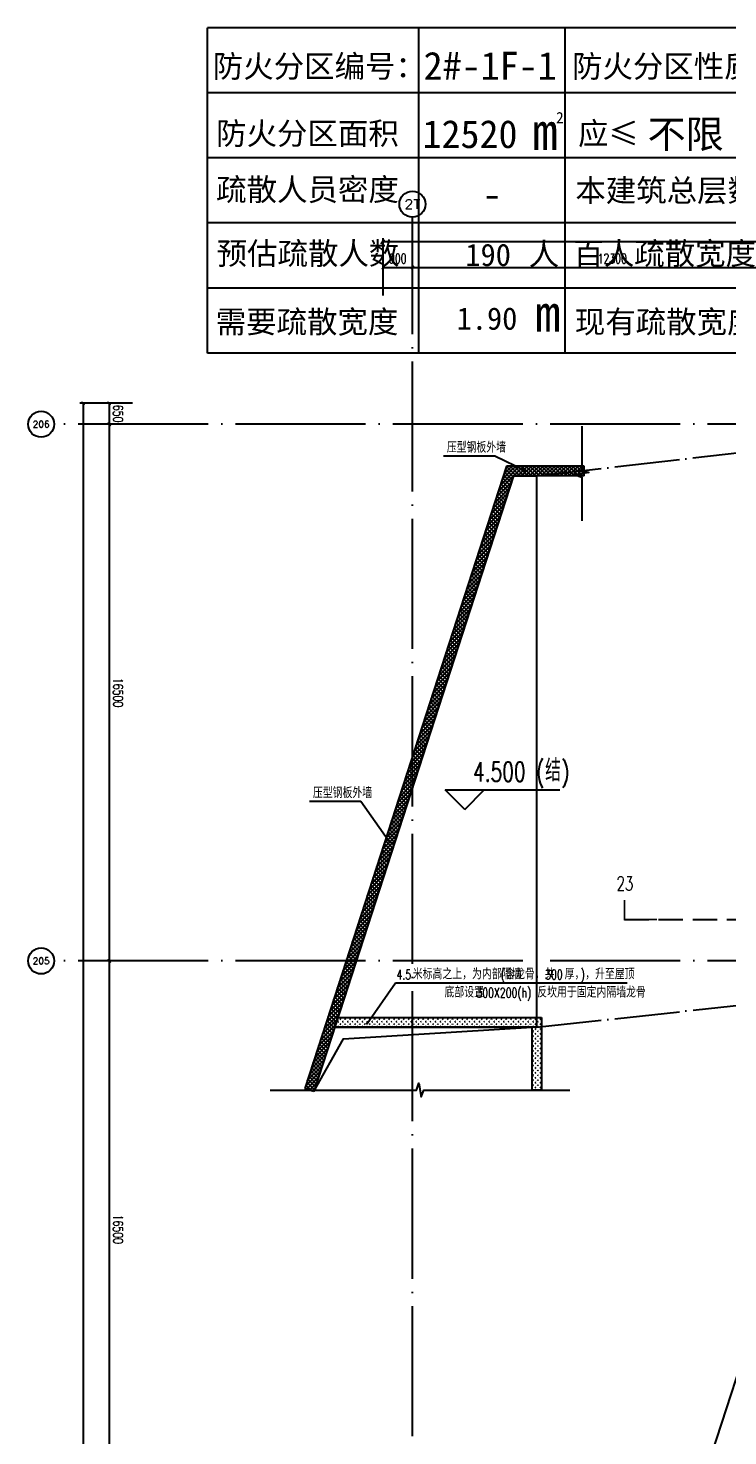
# Model space of a CAD drawing. Extents: x -821772 to -21949, y 506164 to 1049594.
# Drawn here: x -296975 to -275449, y 691471 to 734747 of the extents above; entities that cross this region are included whole.
import ezdxf
from ezdxf.enums import TextEntityAlignment as Align
from ezdxf.xclip import XClip

# ---------------------------------------------------------------- set-up
doc = ezdxf.new("R2010")
doc.units = 0
doc.header["$LTSCALE"] = 1000
doc.header["$MEASUREMENT"] = 0
doc.header["$XCLIPFRAME"] = 2
doc.linetypes.add('10平面20250807_t3$0$DASH', pattern=[0.35, 0.25, -0.1])
doc.linetypes.add('10平面20250807_t3$0$DOTE', pattern=[2.42, 2, -0.2, 0.02, -0.2])
doc.layers.get('Defpoints').update_dxf_attribs({"color": 210})
for name, color, linetype in [('10平面20250807_t3$0$A-AXIS-D', 8, 'Continuous'), ('10平面20250807_t3$0$A-AXIS-DOTE', 8, '10平面20250807_t3$0$DOTE'), ('10平面20250807_t3$0$A-AXIS-DP', 8, 'Continuous'), ('10平面20250807_t3$0$A-HATCH-2', 8, 'Continuous'), ('10平面20250807_t3$0$A-SFCE', 8, 'Continuous'), ('10平面20250807_t3$0$A1$0$ICONS', 3, 'Continuous'), ('10平面20250807_t3$0$AS-WALL', 8, 'Continuous'), ('10平面20250807_t3$0$DIM_SYMB', 8, 'Continuous'), ('10平面20250807_t3$0$PUB_HATCH', 8, 'Continuous'), ('10平面20250807_t3$0$PUB_TEXT', 8, 'Continuous'), ('10平面20250807_t3$0$建-标高', 8, 'Continuous'), ('SPACE', 7, 'Continuous')]:
    doc.layers.add(name, color=color, linetype=linetype)
doc.styles.add('10平面20250807_t3$0$_TCH_AXIS', font='COMPLEX', dxfattribs={"bigfont": 'GBCBIG'})
doc.styles.add('10平面20250807_t3$0$_TCH_DIM', font='SIMPLEX', dxfattribs={"bigfont": 'GBCBIG'})
doc.styles.add('10平面20250807_t3$0$_TCH_DIM_T3', font='SIMPLEX', dxfattribs={"width": 0.705882, "bigfont": 'GBCBIG'})
doc.styles.add('10平面20250807_t3$0$_TCH_LABEL', font='COMPLEX', dxfattribs={"bigfont": 'GBCBIG'})
doc.styles.add('10平面20250807_t3$0$A-STANDARD', font='SIMPLEX', dxfattribs={"bigfont": 'GBCBIG'})
doc.styles.add('分区$0$黑体', font='')
doc.styles.get('分区$0$黑体').set_extended_font_data('SimHei')
doc.dimstyles.new('10平面20250807_t3$0$_TCH_ARCH&&100', dxfattribs={"dimtxt": 297.5, "dimasz": 100, "dimexe": 100, "dimexo": 100, "dimgap": 126.25, "dimtad": 1, "dimdec": 0, "dimzin": 0, "dimdsep": 46, "dimtxsty": '10平面20250807_t3$0$_TCH_DIM_T3', "dimblk": '10平面20250807_t3$0$_ArchTick', "dimcen": 0.09, "dimclrt": 7, "dimazin": 2, "dimtfac": 1, "dimtdec": 0, "dimtix": 1, "dimtmove": 2, "dimatfit": 3, "dimfxl": 0, "dimtolj": 1, "dimtzin": 0, "dimarcsym": 0})
doc.dimstyles.new('10平面20250807_t3$0$_TCH_ARCH&&80', dxfattribs={"dimtxt": 238, "dimasz": 80, "dimexe": 80, "dimexo": 80, "dimgap": 101, "dimtad": 1, "dimdec": 0, "dimzin": 0, "dimdsep": 46, "dimtxsty": '10平面20250807_t3$0$_TCH_DIM_T3', "dimblk": '10平面20250807_t3$0$_ArchTick', "dimcen": 0.09, "dimclrt": 7, "dimazin": 2, "dimtfac": 1, "dimtdec": 0, "dimtix": 1, "dimtmove": 2, "dimatfit": 3, "dimfxl": 0, "dimtolj": 1, "dimtzin": 0, "dimarcsym": 0})
pattern_1 = [(45, (60, 0), (-60.000061, 60.000061), []), (135, (60, 0), (-60.000061, -60.000061), [])]
pattern_2 = [(45, (25.49, 21.51), (-75.000002, 75.000002), [24, -82.06602]), (135, (192.46, 21.51), (-75.000002, -75.000002), [24, -82.06602])]

# ---------------------------------------------------------------- blocks, each defined once
blk = doc.blocks.new('121342115423wertwert')
for p, q in [((2764085, 1921579), (2764085, 1931579)), ((2770585, 1921579), (2770585, 1931579)), ((2775085, 1921579), (2775085, 1931579)), ((2781585, 1931579), (2781585, 1921579)), ((2785585, 1931579), (2785585, 1921579))]:
    blk.add_line(p, q)
for points in [[(2785585, 1931579), (2764085, 1931579)], [(2785585, 1929579), (2764085, 1929579)], [(2785585, 1927579), (2764085, 1927579)], [(2785585, 1925579), (2764085, 1925579)], [(2785585, 1923579), (2764085, 1923579)], [(2785585, 1921579), (2764085, 1921579)]]:
    blk.add_lwpolyline(points)
at = {"style": '分区$0$黑体'}
for s, height, p in [('防火分区说明：', 686.6, (2764153, 1931970)), ('防火分区编号：', 686.6, (2764248, 1930053)), ('防火分区性质：', 686.6, (2775298, 1930053)), ('2', 344, (2774808, 1928647)), ('2', 344, (2781186, 1928647)), ('防火分区面积', 686.6, (2764350, 1927988)), ('m', 1144, (2774075, 1927827)), ('应≤', 686.6, (2775484, 1927988)), ('m', 1144, (2780452, 1927827)), ('疏散人员密度', 686.6, (2764350, 1926264)), ('本建筑总层数', 686.6, (2775400, 1926234)), ('层', 687, (2784454, 1926176)), ('预估疏散人数', 686.6, (2764366, 1924299)), ('人', 687, (2773967, 1924284)), ('百人疏散宽度', 686.6, (2775339, 1924299)), ('m', 1144, (2784513, 1924241)), ('需要疏散宽度', 686.6, (2764336, 1922197)), ('m', 1144, (2774164, 1922234)), ('现有疏散宽度', 686.6, (2775384, 1922197)), ('m', 1144, (2784513, 1922149))]:
    blk.add_text(s, height=height, dxfattribs=at).set_placement(p)
at = {"layer": 'SPACE', "color": 4, "style": '分区$0$黑体'}
blk.add_text('1.0', height=686.6, dxfattribs=at).set_placement((2782528, 1924165))
blk = doc.blocks.new('10平面20250807_t3$0$_ArchTick')
at = {"color": 0, "linetype": 'ByBlock', "const_width": 0.4}
blk.add_lwpolyline([(-0.5, -0.5), (0.5, 0.5)], dxfattribs=at)
blk = doc.blocks.new('*D9873')
at = {"layer": '10平面20250807_t3$0$A-AXIS-D', "color": 0, "lineweight": -2}
for p, q in [((-73024, -98750), (-73846, -98750)), ((-73746, -98750), (-73746, -115250)), ((-73024, -115250), (-73846, -115250))]:
    blk.add_line(p, q, dxfattribs=at)
at = {"layer": 'Defpoints', "color": 0}
for p in [(-72924, -98750), (-73746, -115250), (-72924, -115250)]:
    blk.add_point(p, dxfattribs=at)
at = {"layer": '10平面20250807_t3$0$A-AXIS-D', "color": 0, "lineweight": -2, "xscale": 100, "yscale": 100, "zscale": 100}
for p, rotation in [((-73746, -98750), 90), ((-73746, -115250), 270)]:
    blk.add_blockref('10平面20250807_t3$0$_ArchTick', p, dxfattribs=dict(at, rotation=rotation))
at = {"layer": '10平面20250807_t3$0$A-AXIS-D', "color": 7, "insert": (-73471, -107000), "char_height": 297.5, "attachment_point": 5, "rotation": 270, "style": '10平面20250807_t3$0$_TCH_DIM_T3'}
blk.add_mtext('\\A1;16500', dxfattribs=at)
blk = doc.blocks.new('*D9874')
at = {"layer": '10平面20250807_t3$0$A-AXIS-D', "color": 0, "lineweight": -2}
for p, q in [((-73024, -82250), (-73846, -82250)), ((-73746, -82250), (-73746, -98750)), ((-73024, -98750), (-73846, -98750))]:
    blk.add_line(p, q, dxfattribs=at)
at = {"layer": 'Defpoints', "color": 0}
for p in [(-72924, -82250), (-73746, -98750), (-72924, -98750)]:
    blk.add_point(p, dxfattribs=at)
at = {"layer": '10平面20250807_t3$0$A-AXIS-D', "color": 0, "lineweight": -2, "xscale": 100, "yscale": 100, "zscale": 100}
for p, rotation in [((-73746, -82250), 90), ((-73746, -98750), 270)]:
    blk.add_blockref('10平面20250807_t3$0$_ArchTick', p, dxfattribs=dict(at, rotation=rotation))
at = {"layer": '10平面20250807_t3$0$A-AXIS-D', "color": 7, "insert": (-73471, -90500), "char_height": 297.5, "attachment_point": 5, "rotation": 270, "style": '10平面20250807_t3$0$_TCH_DIM_T3'}
blk.add_mtext('\\A1;16500', dxfattribs=at)
blk = doc.blocks.new('*D9875')
at = {"layer": '10平面20250807_t3$0$A-AXIS-D', "color": 0, "lineweight": -2}
for p, q in [((-73024, -81600), (-73846, -81600)), ((-73746, -81600), (-73746, -82250)), ((-73024, -82250), (-73846, -82250))]:
    blk.add_line(p, q, dxfattribs=at)
at = {"layer": 'Defpoints', "color": 0}
for p in [(-72924, -81600), (-73746, -82250), (-72924, -82250)]:
    blk.add_point(p, dxfattribs=at)
at = {"layer": '10平面20250807_t3$0$A-AXIS-D', "color": 0, "lineweight": -2, "xscale": 100, "yscale": 100, "zscale": 100}
for p, rotation in [((-73746, -81600), 90), ((-73746, -82250), 270)]:
    blk.add_blockref('10平面20250807_t3$0$_ArchTick', p, dxfattribs=dict(at, rotation=rotation))
at = {"layer": '10平面20250807_t3$0$A-AXIS-D', "color": 7, "insert": (-73471, -81925), "char_height": 297.5, "attachment_point": 5, "rotation": 270, "style": '10平面20250807_t3$0$_TCH_DIM_T3'}
blk.add_mtext('\\A1;650', dxfattribs=at)
blk = doc.blocks.new('*D10026')
at = {"layer": '10平面20250807_t3$0$A-AXIS-D', "color": 0, "lineweight": -2}
for p, q in [((-65318, -78290), (-65318, -77330)), ((-65318, -77430), (-64418, -77430)), ((-64418, -78290), (-64418, -77330))]:
    blk.add_line(p, q, dxfattribs=at)
at = {"layer": 'Defpoints', "color": 0}
for p in [(-64418, -77430), (-65318, -78390), (-64418, -78390)]:
    blk.add_point(p, dxfattribs=at)
at = {"layer": '10平面20250807_t3$0$A-AXIS-D', "color": 0, "lineweight": -2, "xscale": 100, "yscale": 100, "zscale": 100, "rotation": 180}
blk.add_blockref('10平面20250807_t3$0$_ArchTick', (-65318, -77430), dxfattribs=at)
at = {"layer": '10平面20250807_t3$0$A-AXIS-D', "color": 0, "lineweight": -2, "xscale": 100, "yscale": 100, "zscale": 100}
blk.add_blockref('10平面20250807_t3$0$_ArchTick', (-64418, -77430), dxfattribs=at)
at = {"layer": '10平面20250807_t3$0$A-AXIS-D', "color": 7, "insert": (-64868, -77155), "char_height": 297.5, "attachment_point": 5, "style": '10平面20250807_t3$0$_TCH_DIM_T3'}
blk.add_mtext('\\A1;900', dxfattribs=at)
blk = doc.blocks.new('*D10027')
at = {"layer": '10平面20250807_t3$0$A-AXIS-D', "color": 0, "lineweight": -2}
for p, q in [((-64418, -78290), (-64418, -77330)), ((-64418, -77430), (-52118, -77430)), ((-52118, -78290), (-52118, -77330))]:
    blk.add_line(p, q, dxfattribs=at)
at = {"layer": 'Defpoints', "color": 0}
for p in [(-52118, -77430), (-64418, -78390), (-52118, -78390)]:
    blk.add_point(p, dxfattribs=at)
at = {"layer": '10平面20250807_t3$0$A-AXIS-D', "color": 0, "lineweight": -2, "xscale": 100, "yscale": 100, "zscale": 100, "rotation": 180}
blk.add_blockref('10平面20250807_t3$0$_ArchTick', (-64418, -77430), dxfattribs=at)
at = {"layer": '10平面20250807_t3$0$A-AXIS-D', "color": 0, "lineweight": -2, "xscale": 100, "yscale": 100, "zscale": 100}
blk.add_blockref('10平面20250807_t3$0$_ArchTick', (-52118, -77430), dxfattribs=at)
at = {"layer": '10平面20250807_t3$0$A-AXIS-D', "color": 7, "insert": (-58268, -77155), "char_height": 297.5, "attachment_point": 5, "style": '10平面20250807_t3$0$_TCH_DIM_T3'}
blk.add_mtext('\\A1;12300', dxfattribs=at)
blk = doc.blocks.new('*D10045')
at = {"layer": '10平面20250807_t3$0$A-AXIS-D', "color": 0, "lineweight": -2}
for p, q in [((-65318, -78190), (-65318, -76530)), ((92682, -78190), (92682, -76530)), ((-65318, -76630), (92682, -76630))]:
    blk.add_line(p, q, dxfattribs=at)
at = {"layer": 'Defpoints', "color": 0}
for p in [(92682, -76630), (-65318, -78290), (92682, -78290)]:
    blk.add_point(p, dxfattribs=at)
at = {"layer": '10平面20250807_t3$0$A-AXIS-D', "color": 0, "lineweight": -2, "xscale": 100, "yscale": 100, "zscale": 100, "rotation": 180}
blk.add_blockref('10平面20250807_t3$0$_ArchTick', (-65318, -76630), dxfattribs=at)
at = {"layer": '10平面20250807_t3$0$A-AXIS-D', "color": 0, "lineweight": -2, "xscale": 100, "yscale": 100, "zscale": 100}
blk.add_blockref('10平面20250807_t3$0$_ArchTick', (92682, -76630), dxfattribs=at)
at = {"layer": '10平面20250807_t3$0$A-AXIS-D', "color": 7, "insert": (13682, -76355), "char_height": 297.5, "attachment_point": 5, "style": '10平面20250807_t3$0$_TCH_DIM_T3'}
blk.add_mtext('\\A1;158000', dxfattribs=at)
blk = doc.blocks.new('*D10048')
at = {"layer": '10平面20250807_t3$0$A-AXIS-D', "color": 0, "lineweight": -2}
for p, q in [((-73124, -81600), (-74646, -81600)), ((-74546, -81600), (-74546, -165400)), ((-73124, -165400), (-74646, -165400))]:
    blk.add_line(p, q, dxfattribs=at)
at = {"layer": 'Defpoints', "color": 0}
for p in [(-73024, -81600), (-74546, -165400), (-73024, -165400)]:
    blk.add_point(p, dxfattribs=at)
at = {"layer": '10平面20250807_t3$0$A-AXIS-D', "color": 0, "lineweight": -2, "xscale": 100, "yscale": 100, "zscale": 100}
for p, rotation in [((-74546, -81600), 90), ((-74546, -165400), 270)]:
    blk.add_blockref('10平面20250807_t3$0$_ArchTick', p, dxfattribs=dict(at, rotation=rotation))
at = {"layer": '10平面20250807_t3$0$A-AXIS-D', "color": 7, "insert": (-74271, -123500), "char_height": 297.5, "attachment_point": 5, "rotation": 270, "style": '10平面20250807_t3$0$_TCH_DIM_T3'}
blk.add_mtext('\\A1;83800', dxfattribs=at)
blk = doc.blocks.new('*D12362')
at = {"layer": '10平面20250807_t3$0$A-AXIS-DP', "color": 0, "lineweight": -2}
for p, q in [((-286841, 657322), (-270943, 706321)), ((-270032, 706026), (-271019, 706346)), ((-285930, 657026), (-286917, 657347))]:
    blk.add_line(p, q, dxfattribs=at)
at = {"layer": 'Defpoints', "color": 0}
for p in [(-270943, 706321), (-269956, 706001), (-285854, 657002)]:
    blk.add_point(p, dxfattribs=at)
at = {"layer": '10平面20250807_t3$0$A-AXIS-DP', "color": 0, "lineweight": -2, "xscale": 80, "yscale": 80, "zscale": 80}
for p, rotation in [((-270943, 706321), 72.02371341813645), ((-286841, 657322), 252.0237134181365)]:
    blk.add_blockref('10平面20250807_t3$0$_ArchTick', p, dxfattribs=dict(at, rotation=rotation))
at = {"layer": '10平面20250807_t3$0$A-AXIS-DP', "color": 7, "insert": (-279101, 681889), "char_height": 238, "attachment_point": 5, "rotation": 72.0237, "style": '10平面20250807_t3$0$_TCH_DIM_T3'}
blk.add_mtext('\\A1;51514', dxfattribs=at)
blk = doc.blocks.new('10平面20250807_t3$0$dote')
at = {"layer": '10平面20250807_t3$0$A-AXIS-D'}
for centre in [(-64417.8, -75483.9), (-75839, -82248.9), (-75839, -98748.9)]:
    blk.add_circle(centre, 400, dxfattribs=at)
at = {"layer": '10平面20250807_t3$0$A-AXIS-DOTE', "ltscale": 2}
for p, q in [((-64417.8, -171438.9), (-64417.8, -75850)), ((98696.4, -82250), (-75513.6, -82250)), ((98696.4, -98750), (-75513.6, -98750))]:
    blk.add_line(p, q, dxfattribs=at)
at = {"layer": '10平面20250807_t3$0$DIM_SYMB', "const_width": 50}
blk.add_lwpolyline([(-57893.6, -96870.9), (-57893.6, -97470.9), (-56893.6, -97470.9)], dxfattribs=at)
at = {"layer": '10平面20250807_t3$0$DIM_SYMB', "linetype": '10平面20250807_t3$0$DASH', "ltscale": 3}
blk.add_lwpolyline([(-57893.6, -97470.9), (-38003.6, -97470.9)], dxfattribs=at)
at = {"layer": '10平面20250807_t3$0$PUB_TEXT', "style": '10平面20250807_t3$0$_TCH_AXIS'}
for s, height, p, p2 in [('2T', 288.12, (-64657.9, -75627.9), (-64177.7, -75627.9)), ('206', 202.97, (-76100, -82350.4), (-75578, -82350.4)), ('205', 202.97, (-76100, -98850.4), (-75578, -98850.4))]:
    blk.add_text(s, height=height, dxfattribs=at).set_placement(p, p2, align=Align.FIT)
at = {"layer": '10平面20250807_t3$0$PUB_TEXT', "style": '10平面20250807_t3$0$_TCH_LABEL', "width": 0.705882}
blk.add_text('23', height=425, dxfattribs=at).set_placement((-58136.5, -96583.4))
at = {"layer": '10平面20250807_t3$0$A-AXIS-D'}
for base, p1, p2, picture, middle in [((92682.2, -76630), (-65317.8, -78290), (92682.2, -78290), '*D10045', (13682.2, -76355)), ((-64417.8, -77430), (-65317.8, -78390), (-64417.8, -78390), '*D10026', (-64867.8, -77155)), ((-52117.8, -77430), (-64417.8, -78390), (-52117.8, -78390), '*D10027', (-58267.8, -77155))]:
    dim = blk.add_linear_dim(base=base, p1=p1, p2=p2, angle=0, dimstyle='10平面20250807_t3$0$_TCH_ARCH&&100', override={"dimgap": 0}, dxfattribs=at)
    dim.commit()
    dim.dimension.update_dxf_attribs({"geometry": picture, "text_midpoint": middle, "dimtype": 129})
for base, p1, p2, picture, middle in [((-74546.2, -165400), (-73024, -81600), (-73024, -165400), '*D10048', (-74271.2, -123500)), ((-73746.2, -82250), (-72924, -81600), (-72924, -82250), '*D9875', (-73471.2, -81925)), ((-73746.2, -98750), (-72924, -82250), (-72924, -98750), '*D9874', (-73471.2, -90500)), ((-73746.2, -115250), (-72924, -98750), (-72924, -115250), '*D9873', (-73471.2, -107000))]:
    dim = blk.add_linear_dim(base=base, p1=p1, p2=p2, angle=270, dimstyle='10平面20250807_t3$0$_TCH_ARCH&&100', override={"dimgap": 0}, dxfattribs=at)
    dim.commit()
    dim.dimension.update_dxf_attribs({"geometry": picture, "text_midpoint": middle, "dimtype": 129, "text_rotation": 270})
blk = doc.blocks.new('10平面20250807_t3')
at = {"layer": '10平面20250807_t3$0$PUB_HATCH'}
h = blk.add_hatch(dxfattribs=at)
h.set_pattern_fill('多孔材料', color=256, scale=30, style=0)
h.set_pattern_definition(pattern_1)
h.paths.add_polyline_path([(-282039, 720986), (-282257.1, 721286), (-287790.3, 704232.3), (-287505, 704139.7)])
h = blk.add_hatch(dxfattribs=at)
h.set_pattern_fill('多孔材料', color=256, scale=30, style=0)
h.set_pattern_definition(pattern_1)
h.paths.add_polyline_path([(-279864.9, 721286), (-282257.1, 721286), (-282039, 720986), (-279864.9, 720986)])
h = blk.add_hatch(dxfattribs=at)
h.set_pattern_fill('多孔材料', color=256, scale=30, style=0)
h.set_pattern_definition(pattern_1)
h.paths.add_polyline_path([(-287505, 704139.7), (-287790.3, 704232.3), (-288467.2, 702146.3), (-288181.8, 702053.7)])
h = blk.add_hatch(dxfattribs=at)
h.set_pattern_fill('石膏板', color=256, scale=30, style=0)
h.set_pattern_definition(pattern_2)
h.paths.add_polyline_path([(-287441.3, 704336), (-287538.6, 704036), (-281482.2, 704036), (-281182.2, 704336)])
h = blk.add_hatch(dxfattribs=at)
h.set_pattern_fill('石膏板', color=256, scale=30, style=0)
h.set_pattern_definition(pattern_2)
h.paths.add_polyline_path([(-281182.2, 704336), (-281482.2, 704036), (-281482.2, 702100), (-281182.2, 702100)])
at = {"layer": '10平面20250807_t3$0$A-AXIS-DOTE'}
for p, q in [((-281332.2, 720986), (-264361, 722920)), ((-281332.2, 704036), (-263654.2, 705945))]:
    blk.add_line(p, q, dxfattribs=at)
at = {"layer": '10平面20250807_t3$0$A-HATCH-2'}
blk.add_lwpolyline([(-288181.8, 702053.7), (-287270, 703680), (-281482.2, 704036)], dxfattribs=at)
at = {"layer": '10平面20250807_t3$0$A-SFCE'}
blk.add_lwpolyline([(-281332.2, 720986), (-281332.2, 704136), (-281332.2, 704036), (-287538, 704036), (-287538, 704036), (-282039, 720986)], close=True, dxfattribs=at)
at = {"layer": '10平面20250807_t3$0$A1$0$ICONS'}
for p, q in [((-282616.1, 721590), (-284200, 721590)), ((-281690, 721136), (-282616.1, 721590)), ((-281690, 721136), (-282616.1, 721590)), ((-286735.9, 710971.2), (-288319.7, 710971.2)), ((-285855.9, 709721.2), (-286735.9, 710971.2)), ((-285855.9, 709721.2), (-286735.9, 710971.2)), ((-286550, 704150), (-285670, 705400)), ((-286550, 704150), (-285670, 705400)), ((-285670, 705400), (-278550, 705400))]:
    blk.add_line(p, q, dxfattribs=at)
for points in [[(-279940.4, 722505.9), (-279940.4, 721163.4), (-279730.4, 721087), (-280150.4, 721012.9), (-279940.4, 720938.4), (-279940.4, 719595.9)], [(-289526.3, 702100), (-285030.7, 702100), (-284954.2, 702310), (-284880.2, 701890), (-284805.7, 702100), (-280310, 702100)]]:
    blk.add_lwpolyline(points, dxfattribs=at)
at = {"layer": '10平面20250807_t3$0$A1$0$ICONS', "const_width": 40}
for points in [[(-281672, 721127.2, 1), (-281708, 721144.8, 1)], [(-281672, 721127.2, 1), (-281708, 721144.8, 1)], [(-285844.4, 709704.8, 1), (-285867.4, 709737.5, 1)], [(-285844.4, 709704.8, 1), (-285867.4, 709737.5, 1)], [(-286561.5, 704133.6, 1), (-286538.5, 704166.4, 1)], [(-286561.5, 704133.6, 1), (-286538.5, 704166.4, 1)]]:
    blk.add_lwpolyline(points, format="xyb", close=True, dxfattribs=at)
at = {"layer": '10平面20250807_t3$0$AS-WALL'}
for p, q in [((-282257.1, 721286), (-287790.3, 704232.3)), ((-282039, 720986), (-287505, 704139.7)), ((-279864.9, 721286), (-282257.1, 721286)), ((-279864.9, 720986), (-282039, 720986)), ((-279864.9, 720986), (-279864.9, 721286)), ((-287790.3, 704232.3), (-288467.2, 702146.3)), ((-287505, 704139.7), (-288181.8, 702053.7)), ((-287441.3, 704336), (-281182.2, 704336)), ((-281182.2, 704336), (-281182.2, 702100)), ((-287538.6, 704036), (-281482.2, 704036)), ((-281482.2, 704036), (-281482.2, 702100)), ((-288181.8, 702053.7), (-288467.2, 702146.3)), ((-281182.2, 702100), (-281482.2, 702100))]:
    blk.add_line(p, q, dxfattribs=at)
at = {"layer": '10平面20250807_t3$0$建-标高'}
for p, q in [((-283542.2, 710729.8), (-284142.2, 711329.8)), ((-284142.2, 711329.8), (-280622.2, 711329.8)), ((-283542.2, 710729.8), (-282942.2, 711329.8))]:
    blk.add_line(p, q, dxfattribs=at)
at = {"layer": '10平面20250807_t3$0$AS-WALL'}
blk.add_blockref('10平面20250807_t3$0$dote', (-220736.4, 804820), dxfattribs=at)
at = {"layer": '10平面20250807_t3$0$PUB_TEXT'}
for s, height, style, p in [('压型钢板外墙', 337.59, '10平面20250807_t3$0$_TCH_DIM', (-284095, 721695)), ('结', 675.2, '10平面20250807_t3$0$A-STANDARD', (-281069.4, 711589.8)), ('压型钢板外墙', 337.59, '10平面20250807_t3$0$_TCH_DIM', (-288214.7, 711076.2)), ('米标高之上，为内部隔墙', 337.589, '10平面20250807_t3$0$_TCH_DIM', (-285142.4, 705505)), ('含龙骨，共', 337.59, '10平面20250807_t3$0$_TCH_DIM', (-282299.3, 705505)), ('厚，', 337.59, '10平面20250807_t3$0$_TCH_DIM', (-280470.5, 705505)), ('，升至屋顶', 337.59, '10平面20250807_t3$0$_TCH_DIM', (-279839, 705505)), ('底部设置', 337.59, '10平面20250807_t3$0$_TCH_DIM', (-284166.5, 704945)), ('反坎用于固定内隔墙龙骨', 337.589, '10平面20250807_t3$0$_TCH_DIM', (-281313.5, 704945))]:
    blk.add_text(s, height=height, dxfattribs=dict(at, style=style)).set_placement(p)
at = {"layer": '10平面20250807_t3$0$PUB_TEXT', "width": 0.705882}
for s, height, style, p in [('4.500', 595, '10平面20250807_t3$0$A-STANDARD', (-283289.4, 711589.8)), ('(', 595, '10平面20250807_t3$0$A-STANDARD', (-281349.4, 711589.8)), (')', 595, '10平面20250807_t3$0$A-STANDARD', (-280577.9, 711589.8)), ('(', 297.5, '10平面20250807_t3$0$_TCH_DIM', (-282439.3, 705505)), (')', 297.5, '10平面20250807_t3$0$_TCH_DIM', (-279979, 705505)), ('4.5', 297.5, '10平面20250807_t3$0$_TCH_DIM', (-285642.4, 705505)), ('300', 297.5, '10平面20250807_t3$0$_TCH_DIM', (-281070.5, 705505)), ('300X200(h)', 297.5, '10平面20250807_t3$0$_TCH_DIM', (-283183.5, 704945))]:
    blk.add_text(s, height=height, dxfattribs=dict(at, style=style)).set_placement(p)
at = {"layer": '10平面20250807_t3$0$A-AXIS-DP'}
dim = blk.add_aligned_dim(p1=(-285854.2, 657001.6), p2=(-269955.8, 706000.9), distance=1037.5, dimstyle='10平面20250807_t3$0$_TCH_ARCH&&80', dxfattribs=at)
dim.commit()
dim.dimension.update_dxf_attribs({"geometry": '*D12362', "text_midpoint": (-279101.1, 681889.3)})

msp = doc.modelspace()

# ---------------------------------------------------------------- block references
at = {"ltscale": 100}
ref = msp.add_blockref('10平面20250807_t3', (0, 0), dxfattribs=at)
XClip(ref).set_block_clipping_path([(-386212.6353242097, 506163.79756496), (-21948.7593967821, 884998.2285294847)])

# ---------------------------------------------------------------- next in the draw order: block references
at = {"layer": 'SPACE', "color": 4}
msp.add_blockref('121342115423wertwert', (-3055541.7, -1196821.1), dxfattribs=at)

# ---------------------------------------------------------------- next in the draw order: texts
at = {"layer": 'SPACE', "color": 4, "style": '分区$0$黑体'}
for s, height, p in [('2#-1F-1', 859.44, (-284808.3, 733160.4)), ('12520', 859.44, (-284844.1, 731061.5)), ('不限', 859.44, (-277920.1, 731061.5)), ('-', 859.4, (-282994.6, 729218.4)), ('190', 686.59, (-283524.8, 727433.9)), ('1.90', 686.59, (-283793.4, 725476.3))]:
    msp.add_text(s, height=height, dxfattribs=at).set_placement(p)

doc.saveas('drawing.dxf')
